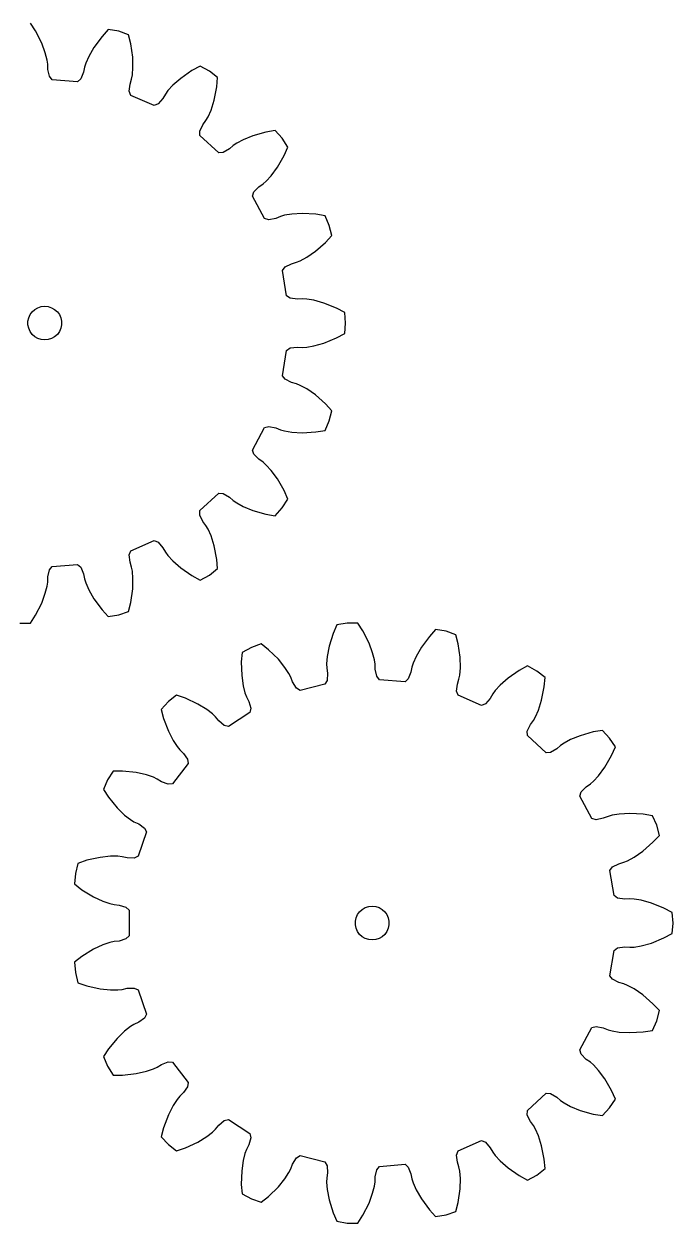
# Model space of a CAD drawing. Extents: x 0 to 170, y 0 to 213.
# Drawn here: x 111.9 to 169.6, y 0 to 106.5 of the extents above; entities that cross this region are included whole.
import ezdxf

# ---------------------------------------------------------------- set-up
doc = ezdxf.new("R2010")
doc.units = 0

msp = doc.modelspace()

# ---------------------------------------------------------------- linework, layer by layer
for p, q in [((112.91, 105.89), (112.46, 106.59)), ((113.46, 104.81), (112.91, 105.89)), ((119.38, 106.01), (118.82, 105.4)), ((120.3, 105.86), (119.38, 106.01)), ((121.18, 105.56), (120.3, 105.86)), ((121.38, 104.75), (121.18, 105.56)), ((113.78, 103.94), (113.46, 104.81)), ((118.1, 104.43), (117.64, 103.62)), ((118.82, 105.4), (118.1, 104.43)), ((121.55, 103.56), (121.38, 104.75)), ((113.94, 103.31), (113.78, 103.94)), ((117.64, 103.62), (117.38, 103.02)), ((121.57, 102.63), (121.55, 103.56)), ((113.99, 102.94), (113.94, 103.31)), ((114, 102.48), (113.99, 102.94)), ((114.14, 101.86), (114, 102.48)), ((117.26, 102.67), (117.18, 102.22)), ((117.38, 103.02), (117.26, 102.67)), ((121.52, 101.98), (121.57, 102.63)), ((126.81, 102.37), (125.82, 101.68)), ((127.54, 102.77), (126.81, 102.37)), ((128.36, 102.32), (127.54, 102.77)), ((129.09, 101.75), (128.36, 102.32)), ((114.38, 101.56), (114.14, 101.86)), ((116.65, 101.37), (114.38, 101.56)), ((116.94, 101.63), (116.65, 101.37)), ((117.18, 102.22), (116.94, 101.63)), ((121.31, 101.17), (121.44, 101.61)), ((121.44, 101.61), (121.52, 101.98)), ((125.82, 101.68), (125.12, 101.07)), ((129.02, 100.93), (129.09, 101.75)), ((121.24, 100.54), (121.31, 101.17)), ((121.37, 100.17), (121.24, 100.54)), ((123.45, 99.26), (121.37, 100.17)), ((124.45, 100.29), (124.22, 99.89)), ((124.67, 100.59), (124.45, 100.29)), ((125.12, 101.07), (124.67, 100.59)), ((128.79, 99.74), (129.02, 100.93)), ((123.81, 99.41), (123.45, 99.26)), ((124.22, 99.89), (123.81, 99.41)), ((128.51, 98.85), (128.79, 99.74)), ((128.06, 97.93), (128.25, 98.25)), ((128.25, 98.25), (128.51, 98.85)), ((127.52, 96.99), (127.79, 97.56)), ((127.52, 96.6), (127.52, 96.99)), ((127.79, 97.56), (128.06, 97.93)), ((134.2, 97.05), (133.38, 96.91)), ((134.83, 96.36), (134.2, 97.05)), ((129.2, 95.06), (127.52, 96.6)), ((130.79, 95.92), (130.48, 95.71)), ((131.36, 96.23), (130.79, 95.92)), ((132.22, 96.58), (131.36, 96.23)), ((133.38, 96.91), (132.22, 96.58)), ((135.34, 95.58), (134.83, 96.36)), ((129.59, 95.09), (129.2, 95.06)), ((130.14, 95.41), (129.59, 95.09)), ((130.48, 95.71), (130.14, 95.41)), ((134.4, 93.78), (135.01, 94.82)), ((135.01, 94.82), (135.34, 95.58)), ((133.85, 93.03), (134.4, 93.78)), ((133.41, 92.55), (133.85, 93.03)), ((132.31, 91.59), (132.75, 92.04)), ((132.75, 92.04), (133.13, 92.3)), ((133.13, 92.3), (133.41, 92.55)), ((132.18, 91.22), (132.31, 91.59)), ((133.27, 89.22), (132.18, 91.22)), ((135.05, 89.52), (134.69, 89.41)), ((135.69, 89.62), (135.05, 89.52)), ((136.62, 89.68), (135.69, 89.62)), ((137.83, 89.61), (136.62, 89.68)), ((138.65, 89.48), (137.83, 89.61)), ((139.02, 88.62), (138.65, 89.48)), ((133.65, 89.12), (133.27, 89.22)), ((134.27, 89.24), (133.65, 89.12)), ((134.69, 89.41), (134.27, 89.24)), ((139.25, 87.72), (139.02, 88.62)), ((138.69, 87.11), (139.25, 87.72)), ((137.01, 85.79), (137.78, 86.32)), ((137.78, 86.32), (138.69, 87.11)), ((135.09, 84.93), (135.65, 85.21)), ((135.65, 85.21), (136.09, 85.34)), ((136.09, 85.34), (136.44, 85.48)), ((136.44, 85.48), (137.01, 85.79)), ((134.85, 84.62), (135.09, 84.93)), ((135.22, 82.37), (134.85, 84.62)), ((135.55, 82.15), (135.22, 82.37)), ((136.18, 82.07), (135.55, 82.15)), ((136.63, 82.1), (136.18, 82.07)), ((137.01, 82.08), (136.63, 82.1)), ((137.65, 81.97), (137.01, 82.08)), ((112.62, 80.94), (112.85, 81.15)), ((112.85, 81.15), (113.12, 81.31)), ((113.12, 81.31), (113.42, 81.41)), ((113.42, 81.41), (113.73, 81.44)), ((113.73, 81.44), (114.04, 81.41)), ((114.04, 81.41), (114.34, 81.31)), ((114.34, 81.31), (114.61, 81.15)), ((114.61, 81.15), (114.85, 80.94)), ((138.54, 81.72), (137.65, 81.97)), ((139.67, 81.26), (138.54, 81.72)), ((140.39, 80.87), (139.67, 81.26)), ((112.24, 80.1), (112.31, 80.4)), ((112.24, 79.78), (112.24, 80.1)), ((112.31, 80.4), (112.43, 80.69)), ((112.43, 80.69), (112.62, 80.94)), ((114.85, 80.94), (115.03, 80.69)), ((115.03, 80.69), (115.16, 80.4)), ((115.16, 80.4), (115.22, 80.1)), ((115.22, 80.1), (115.22, 79.78)), ((140.47, 79.94), (140.39, 80.87)), ((140.39, 79.01), (140.47, 79.94)), ((112.31, 79.48), (112.24, 79.78)), ((112.43, 79.19), (112.31, 79.48)), ((112.62, 78.94), (112.43, 79.19)), ((112.85, 78.73), (112.62, 78.94)), ((114.85, 78.94), (114.61, 78.73)), ((115.03, 79.19), (114.85, 78.94)), ((115.16, 79.48), (115.03, 79.19)), ((115.22, 79.78), (115.16, 79.48)), ((139.67, 78.62), (140.39, 79.01)), ((113.12, 78.57), (112.85, 78.73)), ((113.42, 78.47), (113.12, 78.57)), ((113.73, 78.44), (113.42, 78.47)), ((114.04, 78.47), (113.73, 78.44)), ((114.34, 78.57), (114.04, 78.47)), ((114.61, 78.73), (114.34, 78.57)), ((135.55, 77.73), (136.18, 77.81)), ((136.18, 77.81), (136.63, 77.78)), ((136.63, 77.78), (137.01, 77.8)), ((137.01, 77.8), (137.65, 77.91)), ((137.65, 77.91), (138.54, 78.16)), ((138.54, 78.16), (139.67, 78.62)), ((134.85, 75.26), (135.22, 77.51)), ((135.22, 77.51), (135.55, 77.73)), ((135.09, 74.95), (134.85, 75.26)), ((135.65, 74.67), (135.09, 74.95)), ((136.09, 74.54), (135.65, 74.67)), ((136.44, 74.4), (136.09, 74.54)), ((137.01, 74.09), (136.44, 74.4)), ((137.78, 73.56), (137.01, 74.09)), ((138.69, 72.77), (137.78, 73.56)), ((139.25, 72.16), (138.69, 72.77)), ((139.02, 71.26), (139.25, 72.16)), ((132.18, 68.66), (133.27, 70.66)), ((133.27, 70.66), (133.65, 70.76)), ((133.65, 70.76), (134.27, 70.64)), ((134.27, 70.64), (134.69, 70.47)), ((134.69, 70.47), (135.05, 70.36)), ((135.05, 70.36), (135.69, 70.26)), ((137.83, 70.27), (138.65, 70.4)), ((138.65, 70.4), (139.02, 71.26)), ((135.69, 70.26), (136.62, 70.2)), ((136.62, 70.2), (137.83, 70.27)), ((132.31, 68.29), (132.18, 68.66)), ((132.75, 67.84), (132.31, 68.29)), ((133.13, 67.58), (132.75, 67.84)), ((133.41, 67.33), (133.13, 67.58)), ((133.85, 66.85), (133.41, 67.33)), ((134.4, 66.1), (133.85, 66.85)), ((135.01, 65.06), (134.4, 66.1)), ((135.34, 64.3), (135.01, 65.06)), ((127.52, 63.28), (129.2, 64.82)), ((129.2, 64.82), (129.59, 64.79)), ((129.59, 64.79), (130.14, 64.47)), ((130.14, 64.47), (130.48, 64.17)), ((130.48, 64.17), (130.79, 63.96)), ((130.79, 63.96), (131.36, 63.65)), ((134.83, 63.52), (135.34, 64.3)), ((127.52, 62.89), (127.52, 63.28)), ((127.79, 62.32), (127.52, 62.89)), ((131.36, 63.65), (132.22, 63.3)), ((132.22, 63.3), (133.38, 62.97)), ((133.38, 62.97), (134.2, 62.83)), ((134.2, 62.83), (134.83, 63.52)), ((128.06, 61.95), (127.79, 62.32)), ((128.25, 61.63), (128.06, 61.95)), ((128.51, 61.03), (128.25, 61.63)), ((128.79, 60.14), (128.51, 61.03)), ((121.24, 59.34), (121.37, 59.71)), ((121.37, 59.71), (123.45, 60.62)), ((123.45, 60.62), (123.81, 60.47)), ((123.81, 60.47), (124.22, 59.99)), ((124.22, 59.99), (124.45, 59.59)), ((129.02, 58.95), (128.79, 60.14)), ((121.31, 58.71), (121.24, 59.34)), ((121.44, 58.27), (121.31, 58.71)), ((124.45, 59.59), (124.67, 59.29)), ((124.67, 59.29), (125.12, 58.81)), ((125.12, 58.81), (125.82, 58.2)), ((129.09, 58.13), (129.02, 58.95)), ((114, 57.4), (114.14, 58.02)), ((114.14, 58.02), (114.38, 58.32)), ((114.38, 58.32), (116.65, 58.51)), ((116.65, 58.51), (116.94, 58.25)), ((116.94, 58.25), (117.18, 57.66)), ((117.18, 57.66), (117.26, 57.21)), ((121.52, 57.9), (121.44, 58.27)), ((121.57, 57.25), (121.52, 57.9)), ((125.82, 58.2), (126.81, 57.51)), ((127.54, 57.11), (128.36, 57.56)), ((128.36, 57.56), (129.09, 58.13)), ((113.78, 55.94), (113.94, 56.57)), ((113.94, 56.57), (113.99, 56.94)), ((113.99, 56.94), (114, 57.4)), ((117.26, 57.21), (117.38, 56.86)), ((117.38, 56.86), (117.64, 56.26)), ((121.55, 56.32), (121.57, 57.25)), ((126.81, 57.51), (127.54, 57.11)), ((113.46, 55.07), (113.78, 55.94)), ((117.64, 56.26), (118.1, 55.45)), ((118.1, 55.45), (118.82, 54.48)), ((121.38, 55.13), (121.55, 56.32)), ((112.91, 53.99), (113.46, 55.07)), ((118.82, 54.48), (119.38, 53.87)), ((120.3, 54.02), (121.18, 54.32)), ((121.18, 54.32), (121.38, 55.13)), ((111.53, 53.29), (112.46, 53.29)), ((112.46, 53.29), (112.91, 53.99)), ((119.38, 53.87), (120.3, 54.02)), ((140.62, 53.29), (139.7, 53.14)), ((141.55, 53.29), (140.62, 53.29)), ((142, 52.6), (141.55, 53.29)), ((139.37, 52.38), (139.01, 51.23)), ((139.7, 53.14), (139.37, 52.38)), ((142.55, 51.52), (142, 52.6)), ((148.47, 52.72), (147.91, 52.11)), ((149.39, 52.57), (148.47, 52.72)), ((150.27, 52.26), (149.39, 52.57)), ((150.48, 51.46), (150.27, 52.26)), ((132.09, 51.13), (131.27, 50.69)), ((132.97, 51.44), (132.09, 51.13)), ((133.62, 50.93), (132.97, 51.44)), ((139.01, 51.23), (138.83, 50.31)), ((142.87, 50.65), (142.55, 51.52)), ((147.2, 51.14), (146.73, 50.33)), ((147.91, 52.11), (147.2, 51.14)), ((150.64, 50.26), (150.48, 51.46)), ((131.27, 50.69), (131.2, 49.86)), ((134.49, 50.08), (133.62, 50.93)), ((135.08, 49.36), (134.49, 50.08)), ((138.83, 50.31), (138.78, 49.66)), ((143.03, 50.02), (142.87, 50.65)), ((146.73, 50.33), (146.47, 49.73)), ((150.67, 49.33), (150.64, 50.26)), ((131.2, 49.86), (131.23, 48.65)), ((135.43, 48.82), (135.08, 49.36)), ((138.78, 49.66), (138.79, 49.29)), ((138.79, 49.29), (138.85, 48.84)), ((143.08, 49.65), (143.03, 50.02)), ((143.1, 49.19), (143.08, 49.65)), ((143.23, 48.57), (143.1, 49.19)), ((146.36, 49.37), (146.27, 48.93)), ((146.47, 49.73), (146.36, 49.37)), ((150.61, 48.68), (150.67, 49.33)), ((155.9, 49.08), (154.91, 48.39)), ((156.63, 49.48), (155.9, 49.08)), ((157.45, 49.03), (156.63, 49.48)), ((158.19, 48.46), (157.45, 49.03)), ((131.23, 48.65), (131.36, 47.73)), ((135.6, 48.48), (135.43, 48.82)), ((135.76, 48.06), (135.6, 48.48)), ((136.09, 47.51), (135.76, 48.06)), ((138.82, 48.2), (138.63, 47.86)), ((138.85, 48.84), (138.82, 48.2)), ((143.48, 48.26), (143.23, 48.57)), ((145.75, 48.07), (143.48, 48.26)), ((146.04, 48.34), (145.75, 48.07)), ((146.27, 48.93), (146.04, 48.34)), ((150.4, 47.88), (150.54, 48.32)), ((150.54, 48.32), (150.61, 48.68)), ((154.91, 48.39), (154.21, 47.78)), ((158.12, 47.63), (158.19, 48.46)), ((125.45, 46.89), (124.72, 46.32)), ((126.24, 46.62), (125.45, 46.89)), ((131.36, 47.73), (131.52, 47.1)), ((131.52, 47.1), (131.65, 46.75)), ((136.42, 47.3), (136.09, 47.51)), ((138.63, 47.86), (136.42, 47.3)), ((150.33, 47.25), (150.4, 47.88)), ((150.46, 46.88), (150.33, 47.25)), ((152.54, 45.97), (150.46, 46.88)), ((153.55, 47), (153.32, 46.6)), ((153.77, 47.3), (153.55, 47)), ((154.21, 47.78), (153.77, 47.3)), ((157.89, 46.45), (158.12, 47.63)), ((124.72, 46.32), (124.09, 45.63)), ((127.33, 46.1), (126.24, 46.62)), ((128.12, 45.62), (127.33, 46.1)), ((131.65, 46.75), (131.86, 46.34)), ((131.86, 46.34), (132.04, 45.74)), ((152.91, 46.12), (152.54, 45.97)), ((153.32, 46.6), (152.91, 46.12)), ((157.61, 45.56), (157.89, 46.45)), ((124.09, 45.63), (124.29, 44.83)), ((124.29, 44.83), (124.72, 43.7)), ((128.64, 45.22), (128.12, 45.62)), ((128.9, 44.95), (128.64, 45.22)), ((129.19, 44.6), (128.9, 44.95)), ((131.97, 45.35), (130.06, 44.1)), ((132.04, 45.74), (131.97, 45.35)), ((157.16, 44.64), (157.34, 44.96)), ((157.34, 44.96), (157.61, 45.56)), ((124.72, 43.7), (125.14, 42.87)), ((129.68, 44.2), (129.19, 44.6)), ((130.06, 44.1), (129.68, 44.2)), ((156.61, 43.7), (156.89, 44.27)), ((156.62, 43.31), (156.61, 43.7)), ((156.89, 44.27), (157.16, 44.64)), ((163.3, 43.76), (162.48, 43.62)), ((163.93, 43.07), (163.3, 43.76)), ((125.14, 42.87), (125.49, 42.32)), ((158.29, 41.76), (156.62, 43.31)), ((159.88, 42.63), (159.57, 42.41)), ((160.45, 42.94), (159.88, 42.63)), ((161.32, 43.29), (160.45, 42.94)), ((162.48, 43.62), (161.32, 43.29)), ((164.44, 42.29), (163.93, 43.07)), ((125.49, 42.32), (125.73, 42.03)), ((125.73, 42.03), (126.06, 41.72)), ((126.06, 41.72), (126.42, 41.2)), ((158.68, 41.79), (158.29, 41.76)), ((159.23, 42.11), (158.68, 41.79)), ((159.57, 42.41), (159.23, 42.11)), ((164.1, 41.53), (164.44, 42.29)), ((126.49, 40.81), (125.09, 39.01)), ((126.42, 41.2), (126.49, 40.81)), ((162.95, 39.73), (163.5, 40.48)), ((163.5, 40.48), (164.1, 41.53)), ((119.82, 40.15), (119.31, 39.37)), ((120.65, 40.15), (119.82, 40.15)), ((121.85, 40.02), (120.65, 40.15)), ((122.76, 39.81), (121.85, 40.02)), ((123.38, 39.6), (122.76, 39.81)), ((123.71, 39.44), (123.38, 39.6)), ((124.1, 39.2), (123.71, 39.44)), ((162.5, 39.26), (162.95, 39.73)), ((119.31, 39.37), (118.94, 38.52)), ((118.94, 38.52), (119.39, 37.83)), ((124.69, 38.98), (124.1, 39.2)), ((125.09, 39.01), (124.69, 38.98)), ((161.4, 38.3), (161.85, 38.75)), ((161.85, 38.75), (162.22, 39.01)), ((162.22, 39.01), (162.5, 39.26)), ((119.39, 37.83), (120.16, 36.89)), ((161.28, 37.93), (161.4, 38.3)), ((162.36, 35.92), (161.28, 37.93)), ((120.16, 36.89), (120.83, 36.24)), ((120.83, 36.24), (121.34, 35.84)), ((164.15, 36.22), (163.79, 36.12)), ((164.79, 36.33), (164.15, 36.22)), ((165.72, 36.38), (164.79, 36.33)), ((166.92, 36.32), (165.72, 36.38)), ((167.74, 36.18), (166.92, 36.32)), ((121.34, 35.84), (121.66, 35.65)), ((121.66, 35.65), (122.08, 35.45)), ((122.08, 35.45), (122.59, 35.08)), ((162.74, 35.82), (162.36, 35.92)), ((163.36, 35.95), (162.74, 35.82)), ((163.79, 36.12), (163.36, 35.95)), ((168.12, 35.33), (167.74, 36.18)), ((168.35, 34.42), (168.12, 35.33)), ((122.77, 34.74), (122.03, 32.58)), ((122.59, 35.08), (122.77, 34.74)), ((167.78, 33.82), (168.35, 34.42)), ((166.11, 32.49), (166.87, 33.02)), ((166.87, 33.02), (167.78, 33.82)), ((117.47, 32.22), (116.68, 31.95)), ((118.65, 32.48), (117.47, 32.22)), ((119.57, 32.58), (118.65, 32.48)), ((120.22, 32.58), (119.57, 32.58)), ((120.6, 32.54), (120.22, 32.58)), ((121.04, 32.44), (120.6, 32.54)), ((121.67, 32.42), (121.04, 32.44)), ((122.03, 32.58), (121.67, 32.42)), ((164.75, 31.92), (165.19, 32.04)), ((165.19, 32.04), (165.53, 32.18)), ((165.53, 32.18), (166.11, 32.49)), ((116.45, 31.05), (116.38, 30.12)), ((116.68, 31.95), (116.45, 31.05)), ((163.94, 31.32), (164.18, 31.64)), ((164.32, 29.08), (163.94, 31.32)), ((164.18, 31.64), (164.75, 31.92)), ((116.38, 30.12), (117.03, 29.61)), ((117.03, 29.61), (118.06, 28.98)), ((118.06, 28.98), (118.9, 28.58)), ((164.64, 28.86), (164.32, 29.08)), ((165.27, 28.78), (164.64, 28.86)), ((165.73, 28.8), (165.27, 28.78)), ((166.1, 28.78), (165.73, 28.8)), ((166.74, 28.68), (166.1, 28.78)), ((118.9, 28.58), (119.52, 28.37)), ((119.52, 28.37), (119.89, 28.29)), ((119.89, 28.29), (120.34, 28.24)), ((120.34, 28.24), (120.94, 28.05)), ((120.94, 28.05), (121.23, 27.79)), ((121.23, 27.79), (121.23, 25.51)), ((141.71, 27.65), (141.95, 27.86)), ((141.95, 27.86), (142.22, 28.02)), ((142.22, 28.02), (142.52, 28.11)), ((142.52, 28.11), (142.83, 28.15)), ((142.83, 28.15), (143.14, 28.11)), ((143.14, 28.11), (143.44, 28.02)), ((143.44, 28.02), (143.71, 27.86)), ((143.71, 27.86), (143.94, 27.65)), ((167.64, 28.42), (166.74, 28.68)), ((168.76, 27.97), (167.64, 28.42)), ((169.49, 27.58), (168.76, 27.97)), ((141.34, 26.8), (141.4, 27.11)), ((141.34, 26.49), (141.34, 26.8)), ((141.4, 27.11), (141.53, 27.4)), ((141.53, 27.4), (141.71, 27.65)), ((143.94, 27.65), (144.13, 27.4)), ((144.13, 27.4), (144.25, 27.11)), ((144.25, 27.11), (144.32, 26.8)), ((144.32, 26.8), (144.32, 26.49)), ((169.57, 26.65), (169.49, 27.58)), ((169.49, 25.72), (169.57, 26.65)), ((141.4, 26.18), (141.34, 26.49)), ((141.53, 25.9), (141.4, 26.18)), ((141.71, 25.64), (141.53, 25.9)), ((141.95, 25.43), (141.71, 25.64)), ((143.94, 25.64), (143.71, 25.43)), ((144.13, 25.9), (143.94, 25.64)), ((144.25, 26.18), (144.13, 25.9)), ((144.32, 26.49), (144.25, 26.18)), ((168.76, 25.32), (169.49, 25.72)), ((118.9, 24.71), (118.06, 24.32)), ((119.52, 24.92), (118.9, 24.71)), ((119.89, 25), (119.52, 24.92)), ((120.34, 25.05), (119.89, 25)), ((120.94, 25.24), (120.34, 25.05)), ((121.23, 25.51), (120.94, 25.24)), ((142.22, 25.28), (141.95, 25.43)), ((142.52, 25.18), (142.22, 25.28)), ((142.83, 25.15), (142.52, 25.18)), ((143.14, 25.18), (142.83, 25.15)), ((143.44, 25.28), (143.14, 25.18)), ((143.71, 25.43), (143.44, 25.28)), ((164.64, 24.43), (165.27, 24.52)), ((165.27, 24.52), (165.73, 24.49)), ((165.73, 24.49), (166.1, 24.51)), ((166.1, 24.51), (166.74, 24.62)), ((166.74, 24.62), (167.64, 24.87)), ((167.64, 24.87), (168.76, 25.32)), ((117.03, 23.68), (116.38, 23.18)), ((118.06, 24.32), (117.03, 23.68)), ((163.94, 21.97), (164.32, 24.22)), ((164.32, 24.22), (164.64, 24.43)), ((116.38, 23.18), (116.45, 22.25)), ((116.45, 22.25), (116.68, 21.34)), ((116.68, 21.34), (117.47, 21.07)), ((164.18, 21.66), (163.94, 21.97)), ((164.75, 21.37), (164.18, 21.66)), ((165.19, 21.25), (164.75, 21.37)), ((117.47, 21.07), (118.65, 20.81)), ((118.65, 20.81), (119.57, 20.71)), ((119.57, 20.71), (120.22, 20.71)), ((120.22, 20.71), (120.6, 20.75)), ((120.6, 20.75), (121.04, 20.85)), ((121.04, 20.85), (121.67, 20.87)), ((121.67, 20.87), (122.03, 20.71)), ((122.03, 20.71), (122.77, 18.56)), ((165.53, 21.11), (165.19, 21.25)), ((166.11, 20.8), (165.53, 21.11)), ((166.87, 20.27), (166.11, 20.8)), ((167.78, 19.48), (166.87, 20.27)), ((168.35, 18.87), (167.78, 19.48)), ((122.59, 18.21), (122.08, 17.84)), ((122.77, 18.56), (122.59, 18.21)), ((168.12, 17.96), (168.35, 18.87)), ((120.83, 17.05), (120.16, 16.4)), ((121.34, 17.45), (120.83, 17.05)), ((121.66, 17.64), (121.34, 17.45)), ((122.08, 17.84), (121.66, 17.64)), ((161.28, 15.37), (162.36, 17.37)), ((162.36, 17.37), (162.74, 17.47)), ((162.74, 17.47), (163.36, 17.34)), ((163.36, 17.34), (163.79, 17.17)), ((163.79, 17.17), (164.15, 17.07)), ((164.15, 17.07), (164.79, 16.96)), ((166.92, 16.97), (167.74, 17.11)), ((167.74, 17.11), (168.12, 17.96)), ((120.16, 16.4), (119.39, 15.47)), ((164.79, 16.96), (165.72, 16.91)), ((165.72, 16.91), (166.92, 16.97)), ((119.39, 15.47), (118.94, 14.78)), ((161.4, 14.99), (161.28, 15.37)), ((161.85, 14.54), (161.4, 14.99)), ((118.94, 14.78), (119.31, 13.92)), ((119.31, 13.92), (119.82, 13.14)), ((123.38, 13.69), (123.71, 13.85)), ((123.71, 13.85), (124.1, 14.09)), ((124.1, 14.09), (124.69, 14.32)), ((124.69, 14.32), (125.09, 14.28)), ((125.09, 14.28), (126.49, 12.48)), ((162.22, 14.28), (161.85, 14.54)), ((162.5, 14.04), (162.22, 14.28)), ((162.95, 13.56), (162.5, 14.04)), ((119.82, 13.14), (120.65, 13.14)), ((120.65, 13.14), (121.85, 13.27)), ((121.85, 13.27), (122.76, 13.48)), ((122.76, 13.48), (123.38, 13.69)), ((163.5, 12.81), (162.95, 13.56)), ((164.1, 11.76), (163.5, 12.81)), ((126.42, 12.1), (126.06, 11.58)), ((126.49, 12.48), (126.42, 12.1)), ((164.44, 11.01), (164.1, 11.76)), ((125.49, 10.97), (125.14, 10.43)), ((125.73, 11.26), (125.49, 10.97)), ((126.06, 11.58), (125.73, 11.26)), ((156.62, 9.99), (158.29, 11.53)), ((158.29, 11.53), (158.68, 11.5)), ((158.68, 11.5), (159.23, 11.18)), ((159.23, 11.18), (159.57, 10.88)), ((159.57, 10.88), (159.88, 10.67)), ((159.88, 10.67), (160.45, 10.36)), ((163.93, 10.22), (164.44, 11.01)), ((124.72, 9.6), (124.29, 8.46)), ((125.14, 10.43), (124.72, 9.6)), ((156.61, 9.59), (156.62, 9.99)), ((156.89, 9.02), (156.61, 9.59)), ((160.45, 10.36), (161.32, 10)), ((161.32, 10), (162.48, 9.67)), ((162.48, 9.67), (163.3, 9.54)), ((163.3, 9.54), (163.93, 10.22)), ((128.9, 8.34), (129.19, 8.69)), ((129.19, 8.69), (129.68, 9.1)), ((129.68, 9.1), (130.06, 9.19)), ((130.06, 9.19), (131.97, 7.95)), ((157.16, 8.66), (156.89, 9.02)), ((157.34, 8.33), (157.16, 8.66)), ((124.29, 8.46), (124.09, 7.66)), ((124.09, 7.66), (124.72, 6.97)), ((127.33, 7.19), (128.12, 7.68)), ((128.12, 7.68), (128.64, 8.08)), ((128.64, 8.08), (128.9, 8.34)), ((132.04, 7.56), (131.86, 6.95)), ((131.97, 7.95), (132.04, 7.56)), ((157.61, 7.74), (157.34, 8.33)), ((157.89, 6.85), (157.61, 7.74)), ((124.72, 6.97), (125.45, 6.4)), ((125.45, 6.4), (126.24, 6.67)), ((126.24, 6.67), (127.33, 7.19)), ((131.65, 6.54), (131.52, 6.19)), ((131.86, 6.95), (131.65, 6.54)), ((150.33, 6.04), (150.46, 6.41)), ((150.46, 6.41), (152.54, 7.33)), ((152.54, 7.33), (152.91, 7.17)), ((152.91, 7.17), (153.32, 6.69)), ((153.32, 6.69), (153.55, 6.3)), ((158.12, 5.66), (157.89, 6.85)), ((131.36, 5.56), (131.23, 4.64)), ((131.52, 6.19), (131.36, 5.56)), ((135.76, 5.24), (136.09, 5.78)), ((136.09, 5.78), (136.42, 5.99)), ((136.42, 5.99), (138.63, 5.43)), ((138.63, 5.43), (138.82, 5.09)), ((150.4, 5.41), (150.33, 6.04)), ((150.54, 4.98), (150.4, 5.41)), ((153.55, 6.3), (153.77, 6)), ((153.77, 6), (154.21, 5.52)), ((154.21, 5.52), (154.91, 4.9)), ((158.19, 4.84), (158.12, 5.66)), ((131.23, 4.64), (131.2, 3.43)), ((135.08, 3.93), (135.43, 4.48)), ((135.43, 4.48), (135.6, 4.81)), ((135.6, 4.81), (135.76, 5.24)), ((138.85, 4.46), (138.79, 4)), ((138.82, 5.09), (138.85, 4.46)), ((143.1, 4.1), (143.23, 4.72)), ((143.23, 4.72), (143.48, 5.03)), ((143.48, 5.03), (145.75, 5.22)), ((145.75, 5.22), (146.04, 4.95)), ((146.04, 4.95), (146.27, 4.37)), ((146.27, 4.37), (146.36, 3.92)), ((150.61, 4.61), (150.54, 4.98)), ((150.67, 3.96), (150.61, 4.61)), ((154.91, 4.9), (155.9, 4.21)), ((156.63, 3.82), (157.45, 4.26)), ((157.45, 4.26), (158.19, 4.84)), ((131.2, 3.43), (131.27, 2.6)), ((133.62, 2.37), (134.49, 3.21)), ((134.49, 3.21), (135.08, 3.93)), ((138.79, 4), (138.78, 3.63)), ((138.78, 3.63), (138.83, 2.98)), ((142.87, 2.65), (143.03, 3.28)), ((143.03, 3.28), (143.08, 3.65)), ((143.08, 3.65), (143.1, 4.1)), ((146.36, 3.92), (146.47, 3.56)), ((146.47, 3.56), (146.73, 2.96)), ((150.64, 3.03), (150.67, 3.96)), ((155.9, 4.21), (156.63, 3.82)), ((131.27, 2.6), (132.09, 2.16)), ((132.09, 2.16), (132.97, 1.86)), ((132.97, 1.86), (133.62, 2.37)), ((138.83, 2.98), (139.01, 2.07)), ((142.55, 1.77), (142.87, 2.65)), ((146.73, 2.96), (147.2, 2.16)), ((147.2, 2.16), (147.91, 1.18)), ((150.48, 1.83), (150.64, 3.03)), ((139.01, 2.07), (139.37, 0.91)), ((142, 0.69), (142.55, 1.77)), ((147.91, 1.18), (148.47, 0.57)), ((150.27, 1.03), (150.48, 1.83)), ((139.37, 0.91), (139.7, 0.15)), ((139.7, 0.15), (140.62, 0)), ((140.62, 0), (141.55, 0)), ((141.55, 0), (142, 0.69)), ((148.47, 0.57), (149.39, 0.73)), ((149.39, 0.73), (150.27, 1.03))]:
    msp.add_line(p, q)

doc.saveas('drawing.dxf')
